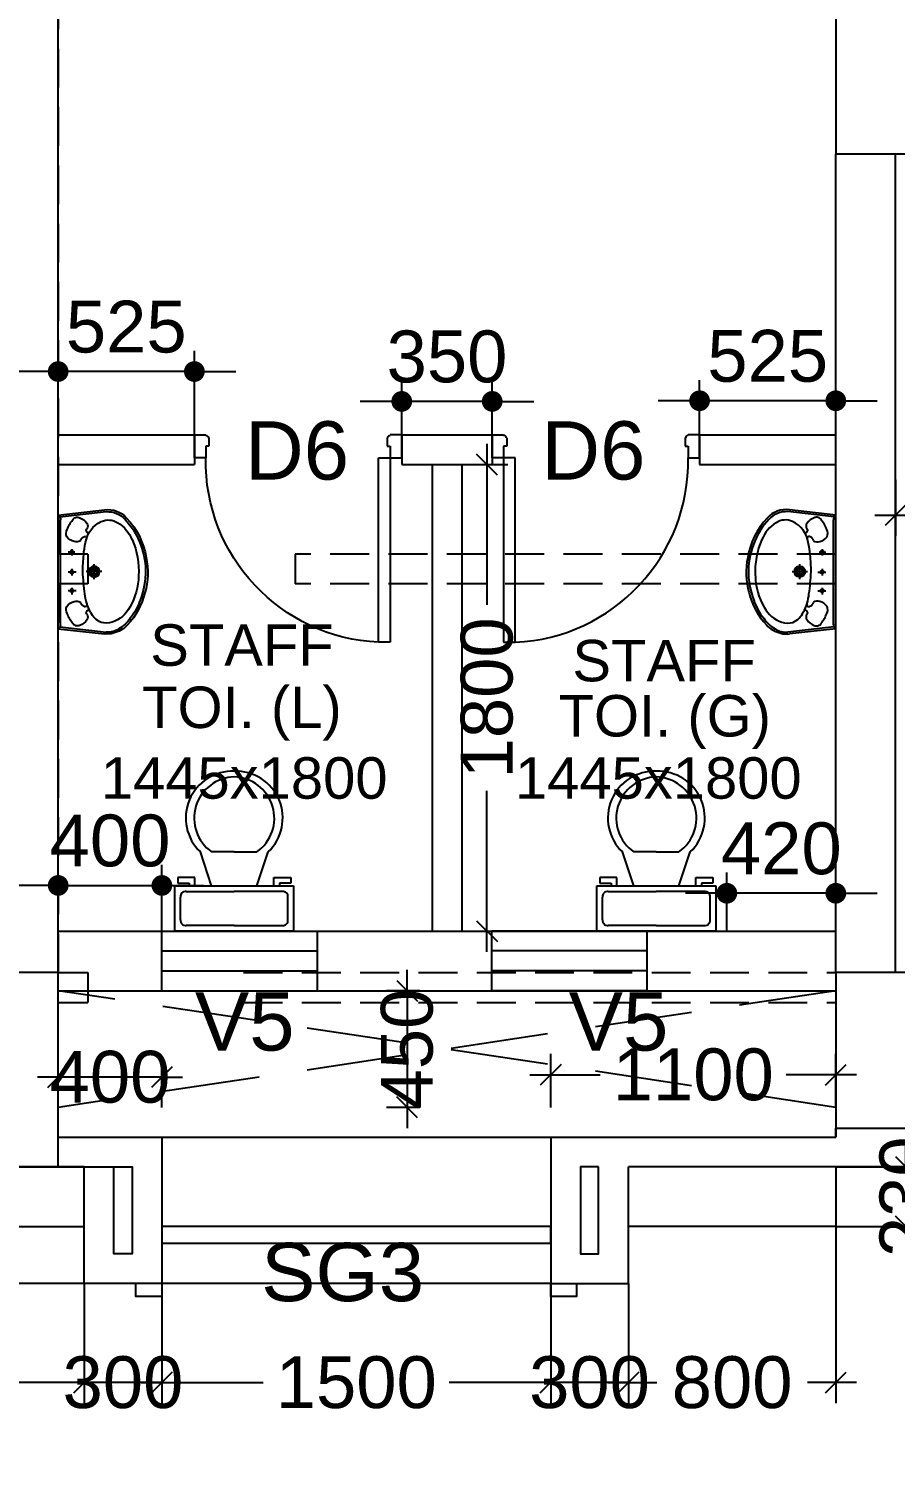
# Model space of a CAD drawing. Extents: x 6345096 to 6738923, y -6490958 to -6305885.
# Drawn here: x 6641686 to 6645029, y -6456002 to -6450481 of the extents above; entities that cross this region are included whole.
import ezdxf
from ezdxf.enums import TextEntityAlignment as Align

# ---------------------------------------------------------------- set-up
doc = ezdxf.new("R2010")
doc.units = 0
doc.header["$LTSCALE"] = 600
doc.header["$MEASUREMENT"] = 0
doc.header["$PDMODE"] = 35
for name, pattern in [('DASHED', [0.75, 0.5, -0.25]), ('HIDDEN', [0.375, 0.25, -0.125]), ('HIDDEN2', [0.1875, 0.125, -0.0625])]:
    doc.linetypes.add(name, pattern=pattern)
doc.layers.get('0').update_dxf_attribs({"linetype": 'CONTINUOUS'})
doc.layers.get('Defpoints').update_dxf_attribs({"linetype": 'CONTINUOUS'})
for name, color, linetype in [('chajja', 7, 'CONTINUOUS'), ('DIM', 8, 'CONTINUOUS'), ('DIM-TEXT', 8, 'CONTINUOUS'), ('DOOR', 32, 'CONTINUOUS'), ('Duct', 8, 'CONTINUOUS'), ('Ele Proje.', 7, 'CONTINUOUS'), ('Ele. Proj', 7, 'CONTINUOUS'), ('HS', 251, 'CONTINUOUS'), ('joinery', 7, 'CONTINUOUS'), ('LA-column', 3, 'CONTINUOUS'), ('REVISIONS', 6, 'CONTINUOUS'), ('Room Dim', 1, 'CONTINUOUS'), ('TEXT', 6, 'CONTINUOUS'), ('Toi-Euip', 8, 'CONTINUOUS'), ('toi-fix', 46, 'CONTINUOUS'), ('Walls', 7, 'CONTINUOUS'), ('WIN', 151, 'CONTINUOUS'), ('Working Dim', 5, 'CONTINUOUS')]:
    doc.layers.add(name, color=color, linetype=linetype)
doc.styles.add('ari', font='arial.ttf')
doc.styles.add('ARIAL', font='arial.ttf')
doc.styles.add('RT', font='romant.shx')
doc.styles.get("Standard").update_dxf_attribs({"font": 'romans.shx'})
doc.dimstyles.new('int. dim', dxfattribs={"dimtxt": 200, "dimasz": 80, "dimexe": 80, "dimexo": 0, "dimgap": 70, "dimtad": 0, "dimdec": 0, "dimzin": 12, "dimdsep": 46, "dimtxsty": 'ari', "dimblk": 'OBLIQUE', "dimcen": 2, "dimdle": 80, "dimclrd": 256, "dimclre": 256, "dimclrt": 6, "dimadec": 0, "dimazin": 0, "dimtfac": 1, "dimtdec": 0, "dimtix": 1, "dimtmove": 2, "dimatfit": 3, "dimfxl": 1, "dimtolj": 1, "dimtzin": 0, "dimlwd": -1, "dimlwe": -1, "dimarcsym": 0})
doc.dimstyles.new('STANDARD$0', dxfattribs={"dimscale": 0, "dimtxt": 150, "dimasz": 125, "dimexe": 0.75, "dimexo": 1, "dimgap": 25, "dimtad": 1, "dimdec": 0, "dimdsep": 46, "dimtxsty": 'Standard', "dimblk1": 'DOT', "dimblk2": 'DOT', "dimsah": 1, "dimcen": 2.5, "dimclrd": 1, "dimclre": 1, "dimclrt": 3, "dimadec": 0, "dimazin": 0, "dimtfac": 1, "dimtdec": 0, "dimtmove": 0, "dimatfit": 3, "dimldrblk": 'DOT', "dimfxl": 1, "dimtolj": 1, "dimtzin": 0, "dimarcsym": 0})
doc.dimstyles.new('TEXT', dxfattribs={"dimscale": 0, "dimtxt": 600, "dimasz": 300, "dimexe": 300, "dimexo": 30, "dimgap": 50, "dimtad": 0, "dimdec": 0, "dimzin": 0, "dimdsep": 46, "dimtxsty": 'RT', "dimblk": 'OBLIQUE', "dimcen": 0.09, "dimdle": 300, "dimclrd": 256, "dimclre": 256, "dimclrt": 170, "dimadec": 0, "dimazin": 0, "dimtfac": 1, "dimtdec": 0, "dimtofl": 0, "dimtmove": 2, "dimatfit": 3, "dimfxl": 1, "dimfrac": 2, "dimtolj": 1, "dimtzin": 0, "dimlwd": -1, "dimlwe": -1, "dimarcsym": 0})

# ---------------------------------------------------------------- blocks, each defined once
blk = doc.blocks.new('_Oblique')
at = {"color": 0, "linetype": 'ByBlock', "lineweight": -2}
blk.add_line((-0.5, -0.5), (0.5, 0.5), dxfattribs=at)
blk = doc.blocks.new('*D1288')
at = {"layer": 'Defpoints', "color": 0, "transparency": 16777216}
for p in [(6607049.6, -6454873.9), (6651789.5, -6454874.2, 1), (6651789.5, -6458089.2)]:
    blk.add_point(p, dxfattribs=at)
at = {"layer": 'DIM', "color": 8, "transparency": 16777216}
for p, q in [((6607049.6, -6454873.9), (6607049.6, -6458389.2)), ((6651789.5, -6454874.2), (6651789.5, -6458389.2)), ((6606749.6, -6458089.2), (6627711.6, -6458089.2)), ((6652089.5, -6458089.2), (6631127.5, -6458089.2))]:
    blk.add_line(p, q, dxfattribs=at)
at = {"layer": 'DIM', "color": 8, "transparency": 16777216, "xscale": 300, "yscale": 300, "zscale": 300, "rotation": 180}
blk.add_blockref('_Oblique', (6607049.6, -6458089.2), dxfattribs=at)
at = {"layer": 'DIM', "color": 8, "transparency": 16777216, "xscale": 300, "yscale": 300, "zscale": 300}
blk.add_blockref('_Oblique', (6651789.5, -6458089.2), dxfattribs=at)
at = {"layer": 'DIM', "color": 7, "transparency": 16777216, "insert": (6629419.6, -6458089.2), "char_height": 750, "attachment_point": 5, "style": 'ari'}
blk.add_mtext('\\A1;44.74m', dxfattribs=at)
blk = doc.blocks.new('*D1505')
at = {"layer": 'Defpoints', "color": 0, "transparency": 16777216}
for p in [(6644799.5, -6454873.9, -26.7), (6643999.5, -6455323.9, -26.7), (6643999.5, -6455705.7)]:
    blk.add_point(p, dxfattribs=at)
at = {"layer": 'Working Dim', "transparency": 16777216}
for p, q in [((6644799.5, -6454873.9), (6644799.5, -6455785.7)), ((6643999.5, -6455323.9), (6643999.5, -6455785.7)), ((6643919.5, -6455705.7), (6644108.8, -6455705.7)), ((6644879.5, -6455705.7), (6644690.3, -6455705.7))]:
    blk.add_line(p, q, dxfattribs=at)
at = {"layer": 'Working Dim', "transparency": 16777216, "xscale": 80, "yscale": 80, "zscale": 80, "rotation": 180}
blk.add_blockref('_Oblique', (6643999.5, -6455705.7), dxfattribs=at)
at = {"layer": 'Working Dim', "transparency": 16777216, "xscale": 80, "yscale": 80, "zscale": 80}
blk.add_blockref('_Oblique', (6644799.5, -6455705.7), dxfattribs=at)
at = {"layer": 'Working Dim', "color": 6, "transparency": 16777216, "insert": (6644399.5, -6455705.7), "char_height": 200, "attachment_point": 5, "style": 'ari'}
blk.add_mtext('\\A1;800', dxfattribs=at)
blk = doc.blocks.new('*D1506')
at = {"layer": 'Defpoints', "color": 0, "transparency": 16777216}
for p in [(6643699.5, -6455323.9, 19.4), (6643999.5, -6455323.9, 26.6), (6643699.5, -6455705.7)]:
    blk.add_point(p, dxfattribs=at)
at = {"layer": 'Working Dim', "transparency": 16777216}
for p, q in [((6643699.5, -6455323.9), (6643699.5, -6455785.7)), ((6643999.5, -6455323.9), (6643999.5, -6455785.7)), ((6643699.5, -6455705.7), (6643619.5, -6455705.7)), ((6643999.5, -6455705.7), (6643699.5, -6455705.7)), ((6643999.5, -6455705.7), (6644079.5, -6455705.7))]:
    blk.add_line(p, q, dxfattribs=at)
at = {"layer": 'Working Dim', "transparency": 16777216, "xscale": 80, "yscale": 80, "zscale": 80}
blk.add_blockref('_Oblique', (6643699.5, -6455705.7), dxfattribs=at)
at = {"layer": 'Working Dim', "transparency": 16777216, "xscale": 80, "yscale": 80, "zscale": 80, "rotation": 180}
blk.add_blockref('_Oblique', (6643999.5, -6455705.7), dxfattribs=at)
at = {"layer": 'Working Dim', "color": 6, "transparency": 16777216, "insert": (6643849.5, -6455705.7), "char_height": 200, "attachment_point": 5, "style": 'ari'}
blk.add_mtext('\\A1;300', dxfattribs=at)
blk = doc.blocks.new('*D1507')
at = {"layer": 'Defpoints', "color": 0, "transparency": 16777216}
for p in [(6643699.5, -6455323.9, 19.4), (6642199.5, -6455373.9, 14.3), (6642199.5, -6455705.7)]:
    blk.add_point(p, dxfattribs=at)
at = {"layer": 'Working Dim', "transparency": 16777216}
for p, q in [((6643699.5, -6455323.9), (6643699.5, -6455785.7)), ((6642199.5, -6455373.9), (6642199.5, -6455785.7)), ((6642119.5, -6455705.7), (6642590.7, -6455705.7)), ((6643779.5, -6455705.7), (6643308.4, -6455705.7))]:
    blk.add_line(p, q, dxfattribs=at)
at = {"layer": 'Working Dim', "transparency": 16777216, "xscale": 80, "yscale": 80, "zscale": 80, "rotation": 180}
blk.add_blockref('_Oblique', (6642199.5, -6455705.7), dxfattribs=at)
at = {"layer": 'Working Dim', "transparency": 16777216, "xscale": 80, "yscale": 80, "zscale": 80}
blk.add_blockref('_Oblique', (6643699.5, -6455705.7), dxfattribs=at)
at = {"layer": 'Working Dim', "color": 6, "transparency": 16777216, "insert": (6642949.5, -6455705.7), "char_height": 200, "attachment_point": 5, "style": 'ari'}
blk.add_mtext('\\A1;1500', dxfattribs=at)
blk = doc.blocks.new('*D1508')
at = {"layer": 'Defpoints', "color": 0, "transparency": 16777216}
for p in [(6641899.5, -6455323.9, 26.6), (6642199.5, -6455373.9, 14.3), (6641899.5, -6455705.7)]:
    blk.add_point(p, dxfattribs=at)
at = {"layer": 'Working Dim', "transparency": 16777216}
for p, q in [((6641899.5, -6455323.9), (6641899.5, -6455785.7)), ((6642199.5, -6455373.9), (6642199.5, -6455785.7)), ((6641899.5, -6455705.7), (6641819.5, -6455705.7)), ((6642199.5, -6455705.7), (6641899.5, -6455705.7)), ((6642199.5, -6455705.7), (6642279.5, -6455705.7))]:
    blk.add_line(p, q, dxfattribs=at)
at = {"layer": 'Working Dim', "transparency": 16777216, "xscale": 80, "yscale": 80, "zscale": 80}
blk.add_blockref('_Oblique', (6641899.5, -6455705.7), dxfattribs=at)
at = {"layer": 'Working Dim', "transparency": 16777216, "xscale": 80, "yscale": 80, "zscale": 80, "rotation": 180}
blk.add_blockref('_Oblique', (6642199.5, -6455705.7), dxfattribs=at)
at = {"layer": 'Working Dim', "color": 6, "transparency": 16777216, "insert": (6642049.5, -6455705.7), "char_height": 200, "attachment_point": 5, "style": 'ari'}
blk.add_mtext('\\A1;300', dxfattribs=at)
blk = doc.blocks.new('*D1509')
at = {"layer": 'Defpoints', "color": 0, "transparency": 16777216}
for p in [(6640599.7, -6455154, 16.1), (6641899.5, -6455323.9, 26.6), (6640599.7, -6455705.7)]:
    blk.add_point(p, dxfattribs=at)
at = {"layer": 'Working Dim', "transparency": 16777216}
for p, q in [((6640599.7, -6455154), (6640599.7, -6455785.7)), ((6641899.5, -6455323.9), (6641899.5, -6455785.7)), ((6640519.7, -6455705.7), (6640890.7, -6455705.7)), ((6641979.5, -6455705.7), (6641608.5, -6455705.7))]:
    blk.add_line(p, q, dxfattribs=at)
at = {"layer": 'Working Dim', "transparency": 16777216, "xscale": 80, "yscale": 80, "zscale": 80, "rotation": 180}
blk.add_blockref('_Oblique', (6640599.7, -6455705.7), dxfattribs=at)
at = {"layer": 'Working Dim', "transparency": 16777216, "xscale": 80, "yscale": 80, "zscale": 80}
blk.add_blockref('_Oblique', (6641899.5, -6455705.7), dxfattribs=at)
at = {"layer": 'Working Dim', "color": 6, "transparency": 16777216, "insert": (6641249.6, -6455705.7), "char_height": 200, "attachment_point": 5, "style": 'ari'}
blk.add_mtext('\\A1;1300', dxfattribs=at)
blk = doc.blocks.new('*D1512')
at = {"layer": 'Defpoints', "color": 0, "transparency": 16777216}
for p in [(6644799.5, -6454873.9, 26.6), (6644799.5, -6455103.9, 26.6), (6645069.5, -6455103.9)]:
    blk.add_point(p, dxfattribs=at)
at = {"layer": 'Working Dim', "transparency": 16777216}
for p, q in [((6645069.5, -6454873.9), (6645069.5, -6454793.9)), ((6644799.5, -6454873.9), (6645149.5, -6454873.9)), ((6645069.5, -6454873.9), (6645069.5, -6455103.9)), ((6644799.5, -6455103.9), (6645149.5, -6455103.9)), ((6645069.5, -6455103.9), (6645069.5, -6455183.9))]:
    blk.add_line(p, q, dxfattribs=at)
at = {"layer": 'Working Dim', "transparency": 16777216, "xscale": 80, "yscale": 80, "zscale": 80}
for p, rotation in [((6645069.5, -6454873.9), 270), ((6645069.5, -6455103.9), 90)]:
    blk.add_blockref('_Oblique', p, dxfattribs=dict(at, rotation=rotation))
at = {"layer": 'Working Dim', "color": 6, "transparency": 16777216, "insert": (6645069.5, -6454988.9), "char_height": 200, "attachment_point": 5, "rotation": 90, "style": 'ari'}
blk.add_mtext('\\A1;230', dxfattribs=at)
blk = doc.blocks.new('*D1513')
at = {"layer": 'Defpoints', "color": 0, "transparency": 16777216}
for p in [(6641899.5, -6454873.9, 26.6), (6641540.8, -6455323.9), (6641899.5, -6455323.9)]:
    blk.add_point(p, dxfattribs=at)
at = {"layer": 'Working Dim', "transparency": 16777216}
for p, q in [((6641540.8, -6454873.9), (6641540.8, -6454793.9)), ((6641899.5, -6454873.9), (6641460.8, -6454873.9)), ((6641540.8, -6454873.9), (6641540.8, -6455323.9)), ((6641899.5, -6455323.9), (6641460.8, -6455323.9)), ((6641540.8, -6455323.9), (6641540.8, -6455403.9))]:
    blk.add_line(p, q, dxfattribs=at)
at = {"layer": 'Working Dim', "transparency": 16777216, "xscale": 80, "yscale": 80, "zscale": 80}
for p, rotation in [((6641540.8, -6454873.9), 270), ((6641540.8, -6455323.9), 90)]:
    blk.add_blockref('_Oblique', p, dxfattribs=dict(at, rotation=rotation))
at = {"layer": 'Working Dim', "color": 6, "transparency": 16777216, "insert": (6641540.8, -6455098.9), "char_height": 200, "attachment_point": 5, "rotation": 90, "style": 'ari'}
blk.add_mtext('\\A1;450', dxfattribs=at)
blk = doc.blocks.new('*D2305')
at = {"layer": 'Defpoints', "color": 0, "transparency": 16777216}
for p in [(6643699.5, -6454517.9), (6643699.5, -6454643.9, -21.5), (6644799.5, -6454643.9, -21.5)]:
    blk.add_point(p, dxfattribs=at)
at = {"layer": 'Working Dim', "transparency": 16777216}
for p, q in [((6643699.5, -6454643.9), (6643699.5, -6454437.9)), ((6644799.5, -6454643.9), (6644799.5, -6454437.9)), ((6643619.5, -6454517.9), (6643890.7, -6454517.9)), ((6644879.5, -6454517.9), (6644608.4, -6454517.9))]:
    blk.add_line(p, q, dxfattribs=at)
at = {"layer": 'Working Dim', "transparency": 16777216, "xscale": 80, "yscale": 80, "zscale": 80, "rotation": 180}
blk.add_blockref('_Oblique', (6643699.5, -6454517.9), dxfattribs=at)
at = {"layer": 'Working Dim', "transparency": 16777216, "xscale": 80, "yscale": 80, "zscale": 80}
blk.add_blockref('_Oblique', (6644799.5, -6454517.9), dxfattribs=at)
at = {"layer": 'Working Dim', "color": 6, "transparency": 16777216, "insert": (6644249.5, -6454517.9), "char_height": 200, "attachment_point": 5, "style": 'ari'}
blk.add_mtext('\\A1;1100', dxfattribs=at)
blk = doc.blocks.new('*D2306')
at = {"layer": 'Defpoints', "color": 0, "transparency": 16777216}
for p in [(6641799.5, -6454527.2), (6641799.5, -6454643.9, -21.5), (6642199.5, -6454643.9, -21.5)]:
    blk.add_point(p, dxfattribs=at)
at = {"layer": 'Working Dim', "transparency": 16777216}
for p, q in [((6641799.5, -6454643.9), (6641799.5, -6454447.2)), ((6642199.5, -6454643.9), (6642199.5, -6454447.2)), ((6641799.5, -6454527.2), (6641719.5, -6454527.2)), ((6642199.5, -6454527.2), (6641799.5, -6454527.2)), ((6642199.5, -6454527.2), (6642279.5, -6454527.2))]:
    blk.add_line(p, q, dxfattribs=at)
at = {"layer": 'Working Dim', "transparency": 16777216, "xscale": 80, "yscale": 80, "zscale": 80}
blk.add_blockref('_Oblique', (6641799.5, -6454527.2), dxfattribs=at)
at = {"layer": 'Working Dim', "transparency": 16777216, "xscale": 80, "yscale": 80, "zscale": 80, "rotation": 180}
blk.add_blockref('_Oblique', (6642199.5, -6454527.2), dxfattribs=at)
at = {"layer": 'Working Dim', "color": 6, "transparency": 16777216, "insert": (6641999.5, -6454527.2), "char_height": 200, "attachment_point": 5, "style": 'ari'}
blk.add_mtext('\\A1;400', dxfattribs=at)
blk = doc.blocks.new('A$C782D609A')
at = {"layer": 'WIN', "linetype": 'Continuous'}
for p, q in [((-300, 230), (300, 230)), ((-300, 230), (-300, 0)), ((300, 230), (300, 0)), ((-300, 0), (300, 0))]:
    blk.add_line(p, q, dxfattribs=at)
at = {"layer": 'WIN', "linetype": 'DASHED', "ltscale": 300}
for p, q in [((-300, 153.3), (300, 153.3)), ((-300, 76.7), (300, 76.7))]:
    blk.add_line(p, q, dxfattribs=at)
blk = doc.blocks.new('1000')
at = {"layer": 'DOOR'}
for p, q in [((0, -100), (0, 0)), ((0, 0), (49.7, 0)), ((49.7, 0), (49.7, -2.2)), ((63.2, -49.5), (49.7, -49.5)), ((49.7, -49.5), (49.7, -100)), ((63.2, -13.5), (61, -13.5)), ((63.2, -13.5), (63.2, -49.5)), ((836.8, -13.5), (836.8, -49.5)), ((836.8, -13.5), (839, -13.5)), ((836.8, -49.5), (850.3, -49.5)), ((850.3, 0), (850.3, -2.2)), ((900, 0), (850.3, 0)), ((850.3, -49.5), (850.3, -100)), ((900, -100), (900, 0)), ((49.7, -100), (0, -100)), ((49.7, -100), (49.7, -900.6)), ((100.2, -100), (49.7, -100)), ((100.2, -900.6), (100.2, -100)), ((850.3, -100), (900, -100)), ((49.7, -900.6), (100.2, -900.6))]:
    blk.add_line(p, q, dxfattribs=at)
for centre, major_axis, start_param, end_param in [((49.7, -13.5), (-7.95, 7.95), 3.926991, 5.497787), ((850.3, -13.5), (7.95, 7.95), 0.785398, 2.356194)]:
    blk.add_ellipse(centre, major_axis=major_axis, ratio=1, start_param=start_param, end_param=end_param, dxfattribs=at)
at = {"layer": 'DOOR', "color": 145}
blk.add_ellipse((64.3, -115.3), major_axis=(-519.7, 589.8), ratio=1, start_param=2.464943, end_param=4.009476, dxfattribs=at)
blk = doc.blocks.new('A$C70ED7303')
at = {"layer": 'toi-fix', "color": 8}
for p, q in [((0, 0), (229, 0)), ((229, 0), (229, -174.4)), ((-229, 0), (0, 0)), ((-229, -174.4), (-229, 0)), ((-207.2, -43.6), (-207.2, -130.8)), ((0, -21.8), (-185.4, -21.8)), ((0, -21.8), (185.4, -21.8)), ((207.2, -43.6), (207.2, -130.8)), ((-185.4, -152.6), (0, -152.6)), ((185.4, -152.6), (0, -152.6)), ((229, -174.4), (-229, -174.4)), ((-218.1, -207.2), (-218.1, -185.4)), ((-218.1, -185.4), (-174.4, -185.4)), ((-152.6, -207.2), (-218.1, -207.2)), ((-174.4, -185.4), (-174.4, -174.4)), ((-152.6, -174.4), (-152.6, -207.2)), ((-87.2, -174.4), (-130.8, -305.3)), ((87.2, -174.4), (130.8, -305.3)), ((152.6, -174.4), (152.6, -207.2)), ((152.6, -207.2), (218.1, -207.2)), ((174.4, -185.4), (174.4, -174.4)), ((218.1, -185.4), (174.4, -185.4)), ((218.1, -207.2), (218.1, -185.4)), ((0, -305.3), (-87.2, -305.3)), ((0, -305.3), (87.2, -305.3))]:
    blk.add_line(p, q, dxfattribs=at)
for centre, major_axis, start_param, end_param in [((-188.1, -40.9), (13.6, -13.6), 2.214297, 4.068888), ((188.1, -40.9), (13.6, -13.6), 0.643501, 2.498091), ((-188.1, -133.6), (-13.6, -13.6), 5.35589, 7.21048), ((188.1, -133.6), (-13.6, -13.6), 0.643501, 2.498091), ((-6.6, -436.2), (-127.6, -127.6), 4.686239, 7.105146), ((4.7, -435.5), (-112.7, -112.7), 4.541602, 7.039318), ((6.6, -436.2), (55.8, -171.6), -0.351019, 2.067888), ((-4.7, -435.5), (-112.7, -112.7), 0.814663, 3.31238)]:
    blk.add_ellipse(centre, major_axis=major_axis, ratio=1, start_param=start_param, end_param=end_param, dxfattribs=at)
blk = doc.blocks.new('A$C4D064DB7')
at = {"layer": 'Toi-Euip', "color": 8}
for p, q in [((-219.3, -1), (-239.3, 178)), ((-212.3, 5.4), (-232.3, 184.5)), ((0.9, 167), (0.9, 107.5)), ((212.2, 4.9), (232.3, 184.5)), ((219.2, -1), (239.3, 178)), ((-28.5, 137.9), (30, 137.9)), ((-73.1, 68.7), (-73.1, 37.2)), ((-0.6, 68.7), (-0.6, 37.2)), ((76.2, 63.6), (76.2, 37.2)), ((-204.6, 8.3), (200.4, 8.3)), ((-61.3, 51.7), (-86.8, 51.7)), ((11.1, 51.7), (-14.3, 51.7)), ((87.9, 51.7), (62.5, 51.7)), ((-219.3, -1), (219.2, -1))]:
    blk.add_line(p, q, dxfattribs=at)
for centre, radius in [((0.9, 137.9), 20.9), ((0.9, 137.9), 15), ((0.9, 137.9), 10.5), ((-73.1, 51.7), 6.23), ((-0.6, 51.7), 6.23), ((76.2, 51.7), 6.23)]:
    blk.add_circle(centre, radius, dxfattribs=at)
for centre, radius, start, end in [((-15, 63.3), 278.1, 103.6801, 133.1199), ((0.4, 42.8), 293.4, 66.1951, 111.8497), ((-3.7, 79.1), 265.8, 77.1391, 106.8516), ((11, 56.9), 284.8, 46.3845, 81.023), ((-115.7, 175.3), 119.3, 121.8415, 151.2146), ((-52.1, 129.5), 194.1, 106.9894, 130.6854), ((-12.7, 69.4), 239.9, 90.5187, 121.0564), ((4.5, 21.6), 288.4, 65.4107, 93.8454), ((17.4, 64.4), 266.9, 46.2173, 67.6674), ((74.5, 158), 135.4, 31.8603, 68.3132), ((-135.9, 190.3), 102.7, 132.34, 168.5521), ((-156.9, 191.3), 75.7, 146.7911, 185.1402), ((-79.5, 166.9), 122.1, 117.7975, 160.6946), ((131.4, 192.6), 68.8, 336.7779, 32.4081), ((140.9, 188.9), 91.5, 357.2238, 48.0895), ((143.8, 190.8), 96.4, 352.3942, 48.6169), ((-159.3, 187.8), 80.7, 163.2392, 186.9959), ((-105.8, 184.4), 91.8, 165.5854, 192.6546), ((-124.3, 195.5), 77.6, 203.693, 246.3813), ((-174.7, 96.4), 17.3, 50.4642, 129.5358), ((-73.6, 263.8), 161.7, 239.5902, 265.9719), ((-156.5, 116.7), 8.45, 294.5104, 30.3287), ((-126.4, 102.5), 8.28, 83.1526, 217.3039), ((98.1, 210.4), 106.4, 278.0202, 335.0221), ((157.9, 115.9), 7.49, 165.1523, 247.9307), ((176.7, 96.4), 17.3, 50.4642, 129.5358), ((-188.7, 72.6), 20.1, 152.4908, 243.191), ((-154.2, 64.6), 55.1, 124.9669, 161.6496), ((-157.9, 115.7), 8.33, 226.0403, 306.1074), ((-161, 71.5), 47.7, 305.0585, 347.193), ((-110.1, 109.7), 26, 208.2715, 253.614), ((-144.2, 69.4), 30.9, 343.9654, 29.9209), ((33.5, 869.5), 776.1, 261.2228, 267.52), ((-3.1, 803.8), 709.6, 270.2431, 275.5482), ((44.3, 384), 287.3, 274.2321, 283.8267), ((146.2, 69.4), 30.9, 150.0791, 196.0346), ((163, 71.5), 47.7, 192.807, 234.9415), ((112.1, 109.7), 26, 286.386, 331.7285), ((129.6, 102.2), 7.16, 318.2984, 78.6803), ((159.9, 115.7), 8.33, 233.8926, 313.9597), ((156.2, 64.6), 55.1, 18.3504, 55.0331), ((190.7, 72.6), 20.1, 296.809, 27.5092), ((-200, -15.1), 23.9, 101.1451, 143.7785), ((-120.2, 149.2), 122.2, 230.5982, 250.4136), ((-145.6, 63.1), 33, 241.9192, 291.3561), ((147.6, 63.1), 33, 248.6439, 298.0808), ((122.2, 149.2), 122.2, 289.5864, 309.4018), ((199.8, -16.6), 24.9, 38.7487, 88.5796)]:
    blk.add_arc(centre, radius, start, end, dxfattribs=at)
blk = doc.blocks.new('_Dot')
at = {"layer": 'WIN', "color": 0, "linetype": 'ByBlock', "lineweight": -2}
blk.add_line((-0.5, 0), (-1, 0), dxfattribs=at)
at = {"layer": 'WIN', "color": 0, "linetype": 'ByBlock', "const_width": 0.5}
blk.add_lwpolyline([(-0.25, 0, 1), (0.25, 0, 1)], format="xyb", close=True, dxfattribs=at)
blk = doc.blocks.new('*D2316')
at = {"layer": 'Defpoints', "color": 0, "transparency": 16777216}
for p in [(6644379.2, -6453817.7), (6644379.2, -6453963.6, -2.7), (6644799.5, -6453963.6, -2.4)]:
    blk.add_point(p, dxfattribs=at)
at = {"layer": 'Working Dim', "transparency": 16777216}
for p, q in [((6644379.2, -6453963.6), (6644379.2, -6453737.7)), ((6644799.5, -6453963.6), (6644799.5, -6453737.7)), ((6644299.2, -6453817.7), (6644219.2, -6453817.7)), ((6644799.5, -6453817.7), (6644379.2, -6453817.7)), ((6644879.5, -6453817.7), (6644959.5, -6453817.7))]:
    blk.add_line(p, q, dxfattribs=at)
at = {"layer": 'Working Dim', "transparency": 16777216, "xscale": 80, "yscale": 80, "zscale": 80}
blk.add_blockref('_Dot', (6644379.2, -6453817.7), dxfattribs=at)
at = {"layer": 'Working Dim', "transparency": 16777216, "xscale": 80, "yscale": 80, "zscale": 80, "rotation": 180}
blk.add_blockref('_Dot', (6644799.5, -6453817.7), dxfattribs=at)
at = {"layer": 'Working Dim', "color": 6, "transparency": 16777216, "insert": (6644589.3, -6453645.6), "char_height": 200, "attachment_point": 5, "style": 'ari'}
blk.add_mtext('\\A1;420', dxfattribs=at)
blk = doc.blocks.new('*D2317')
at = {"layer": 'Defpoints', "color": 0, "transparency": 16777216}
for p in [(6642199.7, -6453787.5), (6641799.6, -6453963.8, 2.6), (6642199.7, -6453963.6, -2.7)]:
    blk.add_point(p, dxfattribs=at)
at = {"layer": 'Working Dim', "transparency": 16777216}
for p, q in [((6641799.6, -6453963.8), (6641799.6, -6453707.5)), ((6642199.7, -6453963.6), (6642199.7, -6453707.5)), ((6641719.6, -6453787.5), (6641639.6, -6453787.5)), ((6641799.6, -6453787.5), (6642199.7, -6453787.5)), ((6642279.7, -6453787.5), (6642359.7, -6453787.5))]:
    blk.add_line(p, q, dxfattribs=at)
at = {"layer": 'Working Dim', "transparency": 16777216, "xscale": 80, "yscale": 80, "zscale": 80}
blk.add_blockref('_Dot', (6641799.6, -6453787.5), dxfattribs=at)
at = {"layer": 'Working Dim', "transparency": 16777216, "xscale": 80, "yscale": 80, "zscale": 80, "rotation": 180}
blk.add_blockref('_Dot', (6642199.7, -6453787.5), dxfattribs=at)
at = {"layer": 'Working Dim', "color": 6, "transparency": 16777216, "insert": (6641999.7, -6453615.4), "char_height": 200, "attachment_point": 5, "style": 'ari'}
blk.add_mtext('\\A1;400', dxfattribs=at)
blk = doc.blocks.new('*D2318')
at = {"layer": 'Defpoints', "color": 0, "transparency": 16777216}
for p in [(6644274, -6451917.2), (6644274, -6452051, 0), (6644799.5, -6452048.7, -2.4)]:
    blk.add_point(p, dxfattribs=at)
at = {"layer": 'Working Dim', "transparency": 16777216}
for p, q in [((6644274, -6452051), (6644274, -6451837.2)), ((6644799.5, -6452048.7), (6644799.5, -6451837.2)), ((6644194, -6451917.2), (6644114, -6451917.2)), ((6644799.5, -6451917.2), (6644274, -6451917.2)), ((6644879.5, -6451917.2), (6644959.5, -6451917.2))]:
    blk.add_line(p, q, dxfattribs=at)
at = {"layer": 'Working Dim', "transparency": 16777216, "xscale": 80, "yscale": 80, "zscale": 80}
blk.add_blockref('_Dot', (6644274, -6451917.2), dxfattribs=at)
at = {"layer": 'Working Dim', "transparency": 16777216, "xscale": 80, "yscale": 80, "zscale": 80, "rotation": 180}
blk.add_blockref('_Dot', (6644799.5, -6451917.2), dxfattribs=at)
at = {"layer": 'Working Dim', "color": 6, "transparency": 16777216, "insert": (6644536.7, -6451745.1), "char_height": 200, "attachment_point": 5, "style": 'ari'}
blk.add_mtext('\\A1;525', dxfattribs=at)
blk = doc.blocks.new('*D2319')
at = {"layer": 'Defpoints', "color": 0, "transparency": 16777216}
for p in [(6643125, -6451919.7), (6643125, -6452048.7, 0), (6643474, -6452048.8, 0)]:
    blk.add_point(p, dxfattribs=at)
at = {"layer": 'Working Dim', "transparency": 16777216}
for p, q in [((6643125, -6452048.7), (6643125, -6451839.7)), ((6643474, -6452048.8), (6643474, -6451839.7)), ((6643045, -6451919.7), (6642965, -6451919.7)), ((6643474, -6451919.7), (6643125, -6451919.7)), ((6643554, -6451919.7), (6643634, -6451919.7))]:
    blk.add_line(p, q, dxfattribs=at)
at = {"layer": 'Working Dim', "transparency": 16777216, "xscale": 80, "yscale": 80, "zscale": 80}
blk.add_blockref('_Dot', (6643125, -6451919.7), dxfattribs=at)
at = {"layer": 'Working Dim', "transparency": 16777216, "xscale": 80, "yscale": 80, "zscale": 80, "rotation": 180}
blk.add_blockref('_Dot', (6643474, -6451919.7), dxfattribs=at)
at = {"layer": 'Working Dim', "color": 6, "transparency": 16777216, "insert": (6643299.5, -6451747.5), "char_height": 200, "attachment_point": 5, "style": 'ari'}
blk.add_mtext('\\A1;350', dxfattribs=at)
blk = doc.blocks.new('*D2320')
at = {"layer": 'Defpoints', "color": 0, "transparency": 16777216}
for p in [(6641799.5, -6451804.5), (6641799.5, -6452048.7, -2.4), (6642325, -6452051, -2.4)]:
    blk.add_point(p, dxfattribs=at)
at = {"layer": 'Working Dim', "transparency": 16777216}
for p, q in [((6641799.5, -6452048.7), (6641799.5, -6451724.5)), ((6642325, -6452051), (6642325, -6451724.5)), ((6641719.5, -6451804.5), (6641639.5, -6451804.5)), ((6642325, -6451804.5), (6641799.5, -6451804.5)), ((6642405, -6451804.5), (6642485, -6451804.5))]:
    blk.add_line(p, q, dxfattribs=at)
at = {"layer": 'Working Dim', "transparency": 16777216, "xscale": 80, "yscale": 80, "zscale": 80}
blk.add_blockref('_Dot', (6641799.5, -6451804.5), dxfattribs=at)
at = {"layer": 'Working Dim', "transparency": 16777216, "xscale": 80, "yscale": 80, "zscale": 80, "rotation": 180}
blk.add_blockref('_Dot', (6642325, -6451804.5), dxfattribs=at)
at = {"layer": 'Working Dim', "color": 6, "transparency": 16777216, "insert": (6642062.2, -6451632.4), "char_height": 200, "attachment_point": 5, "style": 'ari'}
blk.add_mtext('\\A1;525', dxfattribs=at)
blk = doc.blocks.new('*D2321')
at = {"layer": 'Defpoints', "color": 0, "transparency": 16777216}
for p in [(6643242, -6452163.7, -2.4), (6643242, -6453963.6, -2.4), (6643453.8, -6453963.6)]:
    blk.add_point(p, dxfattribs=at)
at = {"layer": 'Working Dim', "transparency": 16777216}
for p, q in [((6643453.8, -6452083.7), (6643453.8, -6452704.8)), ((6643242, -6452163.7), (6643533.8, -6452163.7)), ((6643453.8, -6454043.6), (6643453.8, -6453422.6)), ((6643242, -6453963.6), (6643533.8, -6453963.6))]:
    blk.add_line(p, q, dxfattribs=at)
at = {"layer": 'Working Dim', "transparency": 16777216, "xscale": 80, "yscale": 80, "zscale": 80}
for p, rotation in [((6643453.8, -6452163.7), 90), ((6643453.8, -6453963.6), 270)]:
    blk.add_blockref('_Oblique', p, dxfattribs=dict(at, rotation=rotation))
at = {"layer": 'Working Dim', "color": 6, "transparency": 16777216, "insert": (6643453.8, -6453063.7), "char_height": 200, "attachment_point": 5, "rotation": 90, "style": 'ari'}
blk.add_mtext('\\A1;1800', dxfattribs=at)
blk = doc.blocks.new('*D2322')
at = {"layer": 'Defpoints', "color": 0, "transparency": 16777216}
for p in [(6643194.9, -6454193.8, 0.3), (6643145.9, -6454643.9), (6643194.9, -6454643.9, -9.6)]:
    blk.add_point(p, dxfattribs=at)
at = {"layer": 'Working Dim', "transparency": 16777216}
for p, q in [((6643145.9, -6454193.8), (6643145.9, -6454113.8)), ((6643194.9, -6454193.8), (6643065.9, -6454193.8)), ((6643145.9, -6454193.8), (6643145.9, -6454643.9)), ((6643194.9, -6454643.9), (6643065.9, -6454643.9)), ((6643145.9, -6454643.9), (6643145.9, -6454723.9))]:
    blk.add_line(p, q, dxfattribs=at)
at = {"layer": 'Working Dim', "transparency": 16777216, "xscale": 80, "yscale": 80, "zscale": 80}
for p, rotation in [((6643145.9, -6454193.8), 270), ((6643145.9, -6454643.9), 90)]:
    blk.add_blockref('_Oblique', p, dxfattribs=dict(at, rotation=rotation))
at = {"layer": 'Working Dim', "color": 6, "transparency": 16777216, "insert": (6643145.9, -6454418.9), "char_height": 200, "attachment_point": 5, "rotation": 90, "style": 'ari'}
blk.add_mtext('\\A1;450', dxfattribs=at)
blk = doc.blocks.new('*D2392')
at = {"layer": 'Defpoints', "color": 0, "linetype": 'Continuous', "transparency": 16777216}
for p in [(6610879.6, -6454873.9, -3.1), (6651789.5, -6454873.9, -2.1), (6610879.6, -6459607.7)]:
    blk.add_point(p, dxfattribs=at)
at = {"layer": 'DIM-TEXT', "transparency": 16777216}
for p, q in [((6610879.6, -6454873.9), (6610879.6, -6459907.7)), ((6651789.5, -6454873.9), (6651789.5, -6459907.7)), ((6610579.6, -6459607.7), (6624016.8, -6459607.7)), ((6652089.5, -6459607.7), (6638652.3, -6459607.7))]:
    blk.add_line(p, q, dxfattribs=at)
at = {"layer": 'DIM-TEXT', "linetype": 'Continuous', "transparency": 16777216, "xscale": 300, "yscale": 300, "zscale": 300, "rotation": 180}
blk.add_blockref('_Oblique', (6610879.6, -6459607.7), dxfattribs=at)
at = {"layer": 'DIM-TEXT', "linetype": 'Continuous', "transparency": 16777216, "xscale": 300, "yscale": 300, "zscale": 300}
blk.add_blockref('_Oblique', (6651789.5, -6459607.7), dxfattribs=at)
at = {"layer": 'DIM-TEXT', "color": 170, "linetype": 'Continuous', "transparency": 16777216, "insert": (6631334.6, -6459607.7), "char_height": 750, "attachment_point": 5, "style": 'ari'}
blk.add_mtext('\\A1;{\\H1.067x;OPD - GENERAL SURGERY}', dxfattribs=at)
blk = doc.blocks.new('A$C2CD672AE')
at = {"color": 8, "linetype": 'HIDDEN'}
blk.add_line((114480.1, 1700, 5.1), (114480.1, 1665, 5.1), dxfattribs=at)
blk.add_line((114480.1, 1700, 5.1), (114480.1, 1665, 5.1), dxfattribs=at)
at = {"layer": 'Ele Proje.', "color": 8, "linetype": 'HIDDEN', "elevation": -7.2}
for points in [[(111880.2, 1100), (111880.2, 1050), (111780.2, 1050), (111780.2, 1100)], [(113480.2, 1100), (113480.2, 1050), (113380.2, 1050), (113380.2, 1100)]]:
    blk.add_lwpolyline(points, dxfattribs=at)
at = {"layer": 'Ele. Proj', "color": 8, "linetype": 'HIDDEN'}
for points in [[(111880.2, 1665), (111880.2, 1100), (111580.2, 1100), (111580.2, 1550)], [(113380.2, 1665), (113380.2, 1100), (113680.2, 1100), (113680.2, 1550)], [(110280.3, 1550), (110280.3, 1320), (111580.2, 1320)], [(111480.1, 1550), (111765.2, 1550), (111765.2, 1215), (111695.2, 1215), (111695.2, 1550)], [(113565.2, 1550), (113495.2, 1550), (113495.2, 1215), (113565.2, 1215), (113565.2, 1550)], [(121620.2, 1550), (113680.2, 1550)], [(114480.2, 1550), (114480.2, 1320), (113680.2, 1320)]]:
    blk.add_lwpolyline(points, dxfattribs=at)
at = {"layer": 'Walls', "color": 8, "linetype": 'HIDDEN'}
for p, q in [((111480.1, 9015), (111480.1, 3915)), ((114480.1, 3915), (114480.1, 5460.1)), ((111595.1, 3915), (111480.1, 3915)), ((111595.1, 3915), (111595.1, 3800)), ((112395.1, 3915), (112395.1, 3800)), ((114480.1, 3915), (112395.1, 3915)), ((111480.1, 3800), (111480.1, 2300)), ((111595.1, 3800), (111480.1, 3800)), ((114480.1, 3800), (112395.1, 3800)), ((114480.1, 2300), (114480.1, 3800)), ((111480.1, 2300), (111595.2, 2300)), ((111595.2, 2300, 2.3), (111595.2, 2185, 2.3)), ((112195.2, 2300), (114480.1, 2300)), ((111480.1, 2185), (111595.2, 2185)), ((112195.2, 2185), (114480.1, 2185)), ((111480.1, 1665), (111880.2, 1665)), ((113380.2, 1665), (114480.1, 1665))]:
    blk.add_line(p, q, dxfattribs=at)
blk.add_lwpolyline([(114480.1, 1665), (114480.1, 1700)], dxfattribs=at)
blk.add_lwpolyline([(114480.1, 1665), (114480.1, 1700)], dxfattribs=at)
blk = doc.blocks.new('*D2421')
at = {"layer": 'Defpoints', "color": 0, "transparency": 16777216}
for p in [(6645029.5, -6452222.9, 3.4), (6649759.7, -6452224.9, 4.1), (6649759.7, -6452358.4)]:
    blk.add_point(p, dxfattribs=at)
at = {"layer": 'Working Dim', "transparency": 16777216}
for p, q in [((6645029.5, -6452222.9), (6645029.5, -6452438.4)), ((6649759.7, -6452224.9), (6649759.7, -6452438.4)), ((6644949.5, -6452358.4), (6647022.3, -6452358.4)), ((6649839.7, -6452358.4), (6647766.9, -6452358.4))]:
    blk.add_line(p, q, dxfattribs=at)
at = {"layer": 'Working Dim', "transparency": 16777216, "xscale": 80, "yscale": 80, "zscale": 80, "rotation": 180}
blk.add_blockref('_Oblique', (6645029.5, -6452358.4), dxfattribs=at)
at = {"layer": 'Working Dim', "transparency": 16777216, "xscale": 80, "yscale": 80, "zscale": 80}
blk.add_blockref('_Oblique', (6649759.7, -6452358.4), dxfattribs=at)
at = {"layer": 'Working Dim', "color": 6, "transparency": 16777216, "insert": (6647394.6, -6452358.4), "char_height": 200, "attachment_point": 5, "style": 'ari'}
blk.add_mtext('\\A1;4730', dxfattribs=at)

msp = doc.modelspace()

# ---------------------------------------------------------------- linework, layer by layer
msp.add_line((6644799.445, -6454723.879, 5.131), (6644799.445, -6454758.916, 5.131))
msp.add_line((6644799.445, -6454723.879, 5.131), (6644799.445, -6454758.916, 5.131))
at = {"layer": 'chajja', "color": 8}
for p, q in [((6642199.542, -6454758.916), (6643699.542, -6454758.898)), ((6643699.549, -6455323.885, -12.339), (6642199.549, -6455323.885, -12.339))]:
    msp.add_line(p, q, dxfattribs=at)
at = {"layer": 'Duct', "color": 8, "linetype": 'HIDDEN2', "ltscale": 5}
for p, q in [((6644799.456, -6454193.819, 4.374), (6641799.542, -6454643.882, -2.848)), ((6644799.59, -6454643.882, -2.848), (6641799.631, -6454193.819, 9.375))]:
    msp.add_line(p, q, dxfattribs=at)
at = {"layer": 'Ele Proje.', "elevation": -7.208}
for points in [[(6642199.549, -6455323.885), (6642199.549, -6455373.885), (6642099.549, -6455373.885), (6642099.549, -6455323.885)], [(6643799.549, -6455323.885), (6643799.549, -6455373.885), (6643699.549, -6455373.885), (6643699.549, -6455323.885)]]:
    msp.add_lwpolyline(points, dxfattribs=at)
at = {"layer": 'Ele. Proj', "color": 1}
for points in [[(6642199.542, -6454758.916), (6642199.549, -6455323.885), (6641899.543, -6455323.885), (6641899.549, -6454873.885)], [(6643699.542, -6454758.916), (6643699.549, -6455323.885), (6643999.543, -6455323.885), (6643999.543, -6454873.885)], [(6640599.681, -6454873.923), (6640599.681, -6455103.923), (6641899.554, -6455103.885)], [(6641799.443, -6454873.916), (6642084.543, -6454873.886), (6642084.547, -6455208.885), (6642014.545, -6455208.885), (6642014.549, -6454873.886)], [(6643884.543, -6454873.884), (6643814.543, -6454873.884), (6643814.547, -6455208.885), (6643884.543, -6455208.885), (6643884.543, -6454873.885)], [(6651789.497, -6454873.916), (6643999.543, -6454873.885)], [(6644799.545, -6454873.885), (6644799.545, -6455103.885), (6643999.543, -6455103.885)]]:
    msp.add_lwpolyline(points, dxfattribs=at)
at = {"layer": 'LA-column', "color": 2}
for points, elevation in [([(6644799.357, -6450963.752), (6645399.357, -6450963.752), (6645399.357, -6450363.752), (6644799.357, -6450363.752)], 3.421), ([(6641049.537, -6454123.913), (6641049.537, -6454873.913), (6641799.537, -6454873.913), (6641799.537, -6454123.913)], 2.283), ([(6644799.535, -6454723.9), (6645399.535, -6454723.9), (6645399.535, -6454123.9), (6644799.535, -6454123.9)], 2.283)]:
    msp.add_lwpolyline(points, close=True, dxfattribs=dict(at, elevation=elevation))
at = {"layer": 'REVISIONS'}
for p, q in [((6641799.454, -6452048.739, 4.374), (6642324.953, -6452048.739, 4.374)), ((6642324.953, -6452048.739, 4.374), (6642324.953, -6452163.739, 4.374)), ((6643124.953, -6452048.739, 4.374), (6643473.962, -6452048.739, 4.374)), ((6643124.953, -6452048.739, 4.374), (6643124.953, -6452163.739, 4.374)), ((6643473.962, -6452048.739, 4.374), (6643473.962, -6452163.739, 4.374)), ((6644273.962, -6452048.739, 4.374), (6644799.456, -6452048.739, 4.374)), ((6644273.962, -6452048.739, 4.374), (6644273.962, -6452163.739, 4.374)), ((6641799.454, -6452163.739, 4.374), (6642324.953, -6452163.739, 4.374)), ((6643124.953, -6452163.739, 4.374), (6643241.958, -6452163.739, 4.374)), ((6643241.958, -6452163.739, 4.374), (6643241.958, -6453963.765, 4.374)), ((6643356.958, -6452163.739, 4.374), (6643473.962, -6452163.739, 4.374)), ((6643356.958, -6452163.739, 4.374), (6643356.958, -6453963.765, 4.374)), ((6644273.962, -6452163.739, 4.374), (6644799.456, -6452163.739, 4.374)), ((6641799.459, -6453963.612, 4.374), (6643241.958, -6453963.612, 4.374)), ((6643356.958, -6453963.612, 4.374), (6644799.456, -6453963.612, 4.374)), ((6641799.631, -6454193.819, 9.375), (6644799.456, -6454193.819, 4.374))]:
    msp.add_line(p, q, dxfattribs=at)
at = {"layer": 'Walls', "linetype": 'Continuous'}
for p, q in [((6641799.542, -6454123.883, -2.848), (6641799.542, -6447558.899, -2.848)), ((6641799.443, -6454758.916), (6642199.542, -6454758.916)), ((6643699.542, -6454758.916), (6644799.445, -6454758.916))]:
    msp.add_line(p, q, dxfattribs=at)
at = {"layer": 'Walls'}
for p, q in [((6644799.267, -6454124.018), (6644799.267, -6450963.755)), ((6645029.268, -6454124.017), (6645029.268, -6450963.755))]:
    msp.add_line(p, q, dxfattribs=at)
at = {"layer": 'Walls', "linetype": 'Continuous'}
msp.add_lwpolyline([(6644799.445, -6454758.916), (6644799.445, -6454723.879)], dxfattribs=at)
msp.add_lwpolyline([(6644799.445, -6454758.916), (6644799.445, -6454723.879)], dxfattribs=at)
at = {"layer": 'WIN', "linetype": 'Continuous'}
msp.add_lwpolyline([(6642199.549, -6455168.318), (6643699.549, -6455168.318), (6643699.549, -6455103.885), (6642199.549, -6455103.885)], close=True, dxfattribs=at)

# ---------------------------------------------------------------- block references
at = {"layer": 'DOOR', "linetype": 'Continuous'}
for p, xscale, yscale, zscale, rotation in [((6643124.953, -6452048.779, 6.763), -0.8888888880610687, 0.8888888880610466, 0.8888888880610679, 359.9999872134056), ((6643473.962, -6452048.779, 6.763), 0.8888888880610687, 0.8888888880610687, 0.8888888880610687, 1.278659438584812e-05)]:
    msp.add_blockref('1000', p, dxfattribs=dict(at, xscale=xscale, yscale=yscale, zscale=zscale, rotation=rotation))
at = {"layer": 'HS'}
msp.add_blockref('A$C2CD672AE', (6530319.294, -6456423.902, 8.17), dxfattribs=at)
at = {"layer": 'toi-fix', "xscale": -1, "rotation": 270}
msp.add_blockref('A$C4D064DB7', (6641800.515, -6452577.435, 9.505), dxfattribs=at)
at = {"layer": 'toi-fix', "rotation": 90}
msp.add_blockref('A$C4D064DB7', (6644798.353, -6452577.435, 9.505), dxfattribs=at)
at = {"layer": 'toi-fix', "linetype": 'Continuous', "rotation": 180}
for p in [(6642478.799, -6453963.612, 9.505), (6644107.125, -6453963.612, 9.505)]:
    msp.add_blockref('A$C70ED7303', p, dxfattribs=at)
at = {"layer": 'WIN', "linetype": 'Continuous', "xscale": -1, "rotation": 180}
msp.add_blockref('A$C782D609A', (6642499.709, -6453963.612, 4.072), dxfattribs=at)
at = {"layer": 'WIN', "linetype": 'Continuous', "rotation": 180}
msp.add_blockref('A$C782D609A', (6643771.958, -6453963.612, 4.374), dxfattribs=at)

# ---------------------------------------------------------------- texts
at = {"layer": 'joinery', "style": 'ari'}
for s, p in [('D6', (6642720.805, -6452221.392, 32.035)), ('D6', (6643863.977, -6452221.392, 32.035)), ('V5', (6642519.161, -6454424.771, 4.072)), ('V5', (6643961.267, -6454424.771, 4.374)), ('SG3', (6642896.885, -6455391.893, 7.167))]:
    msp.add_text(s, height=225, dxfattribs=at).set_placement(p, align=Align.CENTER)
at = {"layer": 'Room Dim', "style": 'ARIAL'}
for p in [(6642517.1, -6453452.827, 4.072), (6644114.685, -6453452.827, 4.072)]:
    msp.add_text('1445x1800', height=160, dxfattribs=at).set_placement(p, align=Align.CENTER)
at = {"layer": 'TEXT', "color": 7, "style": 'ARIAL'}
for s, p in [('STAFF', (6642508.526, -6452939.886, 4.072)), ('STAFF', (6644137.119, -6452999.927, 4.072)), ('TOI. (L)', (6642508.526, -6453180.109, 4.072)), ('TOI. (G)', (6644139.739, -6453212.812, 4.072))]:
    msp.add_text(s, height=160, dxfattribs=at).set_placement(p, align=Align.CENTER)

# ---------------------------------------------------------------- dimensions: what is measured, and where the dimension line sits
at = {"layer": 'DIM'}
dim = msp.add_linear_dim(base=(6651789.497, -6458089.167), p1=(6607049.621, -6454873.916), p2=(6651789.497, -6454874.249, 1.031), angle=180, dimstyle='STANDARD$0', override={"dimscale": 1, "dimtxt": 750, "dimasz": 300, "dimexe": 300, "dimexo": 0, "dimgap": 1, "dimtad": 0, "dimdec": 2, "dimlfac": 0.001, "dimzin": 0, "dimpost": 'm', "dimtxsty": 'ari', "dimblk1": 'Oblique', "dimblk2": 'Oblique', "dimcen": 0, "dimdle": 300, "dimclrd": 8, "dimclre": 8, "dimclrt": 7, "dimadec": 2, "dimtdec": 2, "dimtmove": 2, "dimfxl": 0.75, "dimfrac": 1, "dimlwd": 65535, "dimlwe": 65535}, dxfattribs=at)
dim.commit()
dim.dimension.update_dxf_attribs({"geometry": '*D1288', "text_midpoint": (6629419.559, -6458089.167)})
at = {"layer": 'DIM-TEXT', "linetype": 'Continuous'}
dim = msp.add_linear_dim(base=(6610879.604, -6459607.662, 3.123), p1=(6651789.497, -6454873.867, 1.031), p2=(6610879.604, -6454873.942), angle=180, text='{\\H1.067x;OPD - GENERAL SURGERY}', dimstyle='TEXT', override={"dimscale": 1, "dimtxt": 750, "dimexo": 0, "dimtxsty": 'ari'}, dxfattribs=at)
dim.commit()
dim.dimension.update_dxf_attribs({"geometry": '*D2392', "text_midpoint": (6631334.551, -6459607.662, 3.123)})
at = {"layer": 'Working Dim'}
for base, p1, p2, angle, dimstyle, override, picture, middle in [((6641799.542, -6451804.481, 6.763), (6642324.953, -6452051.004, 4.374), (6641799.542, -6452048.739, 4.374), 180, 'STANDARD$0', {"dimscale": 1, "dimtxt": 200, "dimasz": 80, "dimexe": 80, "dimexo": 0, "dimgap": 70, "dimzin": 12, "dimtxsty": 'ari', "dimblk": 'Oblique', "dimcen": 2, "dimdle": 80, "dimclrd": 256, "dimclre": 256, "dimclrt": 6, "dimtix": 1, "dimtmove": 2, "dimlwd": 65535, "dimlwe": 65535, "dimarcsym": 1}, '*D2320', (6642062.248, -6451632.367, 6.763)), ((6644273.962, -6451917.201, 6.763), (6644799.456, -6452048.739, 4.374), (6644273.962, -6452051.004, 6.763), 180, 'STANDARD$0', {"dimscale": 1, "dimtxt": 200, "dimasz": 80, "dimexe": 80, "dimexo": 0, "dimgap": 70, "dimzin": 12, "dimtxsty": 'ari', "dimblk": 'Oblique', "dimcen": 2, "dimdle": 80, "dimclrd": 256, "dimclre": 256, "dimclrt": 6, "dimtix": 1, "dimtmove": 2, "dimlwd": 65535, "dimlwe": 65535, "dimarcsym": 1}, '*D2318', (6644536.709, -6451745.086, 6.763)), ((6643453.793, -6453963.612, 6.763), (6643241.958, -6452163.739, 4.374), (6643241.958, -6453963.612, 4.374), 90, 'int. dim', {"dimtxt": 200}, '*D2321', (6643453.793, -6453063.676, 6.763)), ((6642199.709, -6453787.516, 6.763), (6641799.631, -6453963.794, 9.375), (6642199.709, -6453963.612, 4.072), 180, 'STANDARD$0', {"dimscale": 1, "dimtxt": 200, "dimasz": 80, "dimexe": 80, "dimexo": 0, "dimgap": 70, "dimzin": 12, "dimtxsty": 'ari', "dimblk": 'Oblique', "dimcen": 2, "dimdle": 80, "dimclrd": 256, "dimclre": 256, "dimclrt": 6, "dimtix": 1, "dimtmove": 2, "dimlwd": 65535, "dimlwe": 65535, "dimarcsym": 1}, '*D2317', (6641999.67, -6453615.401, 6.763)), ((6644379.162, -6453817.683, 6.763), (6644799.456, -6453963.612, 4.374), (6644379.162, -6453963.612, 4.072), 180, 'STANDARD$0', {"dimscale": 1, "dimtxt": 200, "dimasz": 80, "dimexe": 80, "dimexo": 0, "dimgap": 70, "dimzin": 12, "dimtxsty": 'ari', "dimblk": 'Oblique', "dimcen": 2, "dimdle": 80, "dimclrd": 256, "dimclre": 256, "dimclrt": 6, "dimtix": 1, "dimtmove": 2, "dimlwd": 65535, "dimlwe": 65535, "dimarcsym": 1}, '*D2316', (6644589.309, -6453645.569, 6.763)), ((6643145.862, -6454643.881, 6.763), (6643194.855, -6454193.819, 7.049), (6643194.855, -6454643.881, -2.848), 90, 'int. dim', {"dimtxt": 200}, '*D2322', (6643145.862, -6454418.85, 6.763)), ((6641799.542, -6454527.207, 23.809), (6642199.543, -6454643.881, 2.283), (6641799.542, -6454643.882, 2.283), 180, 'int. dim', {"dimtxt": 200}, '*D2306', (6641999.543, -6454527.207, 23.809)), ((6643699.543, -6454517.895, 23.809), (6644799.545, -6454643.882, 2.283), (6643699.543, -6454643.881, 2.283), 180, 'int. dim', {"dimtxt": 200}, '*D2305', (6644249.544, -6454517.895, 23.809))]:
    dim = msp.add_linear_dim(base=base, p1=p1, p2=p2, angle=angle, dimstyle=dimstyle, override=override, dxfattribs=at)
    dim.commit()
    dim.dimension.update_dxf_attribs({"geometry": picture, "text_midpoint": middle})
dim = msp.add_linear_dim(base=(6643124.953, -6451919.678, 6.763), p1=(6643473.962, -6452048.779, 6.763), p2=(6643124.953, -6452048.739, 6.763), angle=180, text='350', dimstyle='STANDARD$0', override={"dimscale": 1, "dimtxt": 200, "dimasz": 80, "dimexe": 80, "dimexo": 0, "dimgap": 70, "dimzin": 12, "dimtxsty": 'ari', "dimblk": 'Oblique', "dimcen": 2, "dimdle": 80, "dimclrd": 256, "dimclre": 256, "dimclrt": 6, "dimtix": 1, "dimtmove": 2, "dimlwd": 65535, "dimlwe": 65535, "dimarcsym": 1}, dxfattribs=at)
dim.commit()
dim.dimension.update_dxf_attribs({"geometry": '*D2319', "text_midpoint": (6643299.458, -6451747.495, 6.763)})
at = {"layer": 'Working Dim', "color": 6}
dim = msp.add_linear_dim(base=(6649759.67, -6452358.401, -1.138), p1=(6645029.535, -6452222.912, 2.283), p2=(6649759.67, -6452224.913, 2.987), dimstyle='int. dim', override={"dimtxt": 200, "dimarcsym": 1}, dxfattribs=at)
dim.commit()
dim.dimension.update_dxf_attribs({"geometry": '*D2421', "text_midpoint": (6647394.602, -6452358.401, -1.138)})
for base, p1, p2, angle, picture, middle in [((6645069.509, -6455103.885, -26.593), (6644799.545, -6454873.885), (6644799.545, -6455103.885), 90, '*D1512', (6645069.509, -6454988.885, -26.593)), ((6641540.843, -6455323.885, -26.593), (6641899.549, -6454873.885), (6641899.543, -6455323.885, -26.593), 90, '*D1513', (6641540.843, -6455098.885, -26.593)), ((6643999.543, -6455705.679, 26.657), (6644799.545, -6454873.885), (6643999.543, -6455323.885), 180, '*D1505', (6644399.544, -6455705.679, 26.657)), ((6640599.681, -6455705.679, -26.593), (6641899.543, -6455323.885), (6640599.681, -6455153.951, -10.453), 180, '*D1509', (6641249.612, -6455705.679, -26.593)), ((6641899.543, -6455705.679, -26.593), (6642199.549, -6455373.885, -12.339), (6641899.543, -6455323.885), 180, '*D1508', (6642049.546, -6455705.679, -26.593)), ((6642199.549, -6455705.679, -26.593), (6643699.549, -6455323.885, -7.208), (6642199.549, -6455373.885, -12.339), 180, '*D1507', (6642949.549, -6455705.679, -26.593)), ((6643699.549, -6455705.679, -26.593), (6643999.543, -6455323.885), (6643699.549, -6455323.885, -7.208), 180, '*D1506', (6643849.546, -6455705.679, -26.593))]:
    dim = msp.add_linear_dim(base=base, p1=p1, p2=p2, angle=angle, dimstyle='int. dim', override={"dimtxt": 200, "dimarcsym": 1}, dxfattribs=at)
    dim.commit()
    dim.dimension.update_dxf_attribs({"geometry": picture, "text_midpoint": middle})

doc.saveas('drawing.dxf')
